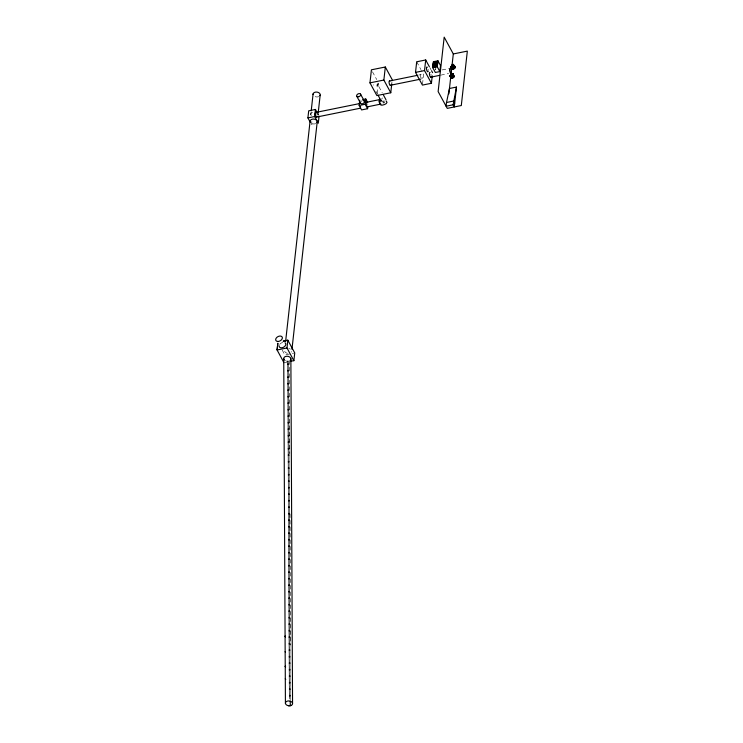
<?xml version="1.0" encoding="UTF-8"?>
<svg xmlns="http://www.w3.org/2000/svg" width="743" height="743" viewBox="0 0 743 743"><rect width="100%" height="100%" fill="white"/><g stroke="black" fill="none" stroke-linecap="round" stroke-linejoin="round"><path stroke-width="0.56" stroke-dasharray="3.71 2.79" d="M285.052 362.491L287.188 362.055L286.77 360.912L287.68 361.089L286.752 361.014A3.594 2.443 6.3 0 1 285.052 360.466M310.88 113.855L311.122 111.645M311.874 121.536L311.54 124.555L314.93 123.877M290.234 698.791L288.59 361.061L287.699 360.987M318.199 112.834L317.958 115.044A3.594 2.443 6.3 0 0 317.753 113.781M377.119 93.395L378.326 82.529M391.737 84.061L391.979 81.888M422.544 84.033L423.603 74.504L421.476 70.585M435.686 69.471L436.02 66.471M373.237 85.194L373.515 84.73M377.695 85.445L376.812 86.142L377.407 83.94L382.218 92.791M381.679 98.596L382.738 97.927M442.113 69.935L448.818 68.579M418.69 75.08L420.947 74.625M440.822 75.127L448.642 73.548M381.317 101.745L385.626 100.872L382.756 101.039M285.953 354.717L293.652 353.157M288.59 361.061L290.169 699.86M429.946 67.789L431.005 69.749M416.693 61.79L420.947 69.61M372.484 71.774L376.729 79.594M375.902 91.259L377.453 94.12M317.521 113.27L318.561 115.184M310.249 113.688L311.289 115.592M282.201 350.055L284.848 354.94M289.287 698.791L287.68 361.163M289.315 360.736L289.77 453.583M290.067 513.933L290.699 645.082M287.68 361.089L289.324 698.884M430.894 74.059A2.415 0.762 78.6 0 1 431.135 75.284M428.107 69.266A2.415 0.762 78.6 0 1 428.2 69.888M435.714 68.96A2.415 0.762 78.6 0 1 435.612 69.87M420.993 77.941A2.183 0.687 78.6 0 1 420.779 74.727A2.183 0.687 78.6 0 1 422.043 76.659A2.183 0.687 78.6 0 1 421.606 78.869M377.973 82.956A2.405 0.752 78.6 0 1 377.593 85.436A2.405 0.752 78.6 0 1 376.385 82.584M367.766 104.41A2.331 0.734 78.6 0 1 367.859 105.004M361.154 101.392A2.173 1.449 -28.5 0 1 362.11 100.788M316.759 114.663A2.34 0.734 78.6 0 1 316.852 115.267M315.756 123.617A3.594 2.443 6.3 0 1 311.391 123.282M311.066 115.128A3.594 2.443 6.3 0 1 314.038 111.998M291.711 351.532A3.594 2.443 6.3 0 1 291.442 352.126M287.606 353.324A3.594 2.443 6.3 0 1 284.634 350.343M288.73 348.551A3.594 2.443 6.3 0 1 290.429 349.164M318.738 96.618A3.594 2.443 6.3 0 1 313.732 95.773M279.712 344.38A3.604 2.396 -28.5 0 1 282.758 342.477"/><path stroke-width="1.11" d="M452.283 66.638L452.348 65.579C452.543 68.839 451.512 62.533 453.016 67.074M452.394 65.737C452.812 64.409 452.264 67.845 452.032 65.263M452.115 65.997L452.208 65.43L452.329 66.536M453.184 66.712C451.465 62.83 453.62 66.508 452.701 66.721M452.793 74.997L452.691 74.04L453.992 76.835L453.509 77.495L451.512 78.089L450.193 76.529L450.509 76.863M451.503 67.836C450.267 64.251 454.196 65.254 452.496 66.183M452.728 74.226L452.84 75.089L453.081 74.486M290.244 701.113L290.272 705.757L288.423 705.711A3.604 2.443 6.3 0 1 285.591 702.386A3.604 2.443 6.3 0 1 290.727 701.346A3.604 2.443 6.3 0 1 291.776 705.098L290.197 705.664L291.089 705.497M285.572 667.056L285.247 666.127L285.563 666.945M309.989 121.703L307.918 117.886L308.698 110.828L315.45 109.462L317.001 112.323M285.656 341.121L310.11 120.914M311.243 110.531L313.091 93.915M290.597 361.191L293.884 360.699L286.984 347.984L287.847 340.22L283.445 341.111M319.072 116.131L318.292 123.189L314.67 116.521L315.45 109.462M318.199 112.834L320.168 95.104M291.971 349.229L317.187 122.103M293.884 360.699L294.748 352.934L287.847 340.22L283.12 341.186M285.247 666.443L285.414 703.426M285.628 679.492L285.331 678.647L285.646 679.353M367.785 106.946L367.581 108.71L361.581 109.927L359.166 105.478L359.751 100.184M367.581 108.71L365.166 104.261L365.76 98.968L362.751 99.571M391.737 84.061L390.772 92.764L376.877 95.578L369.968 82.863L371.416 69.814L385.32 67L392.22 79.715M386.146 100.937C389.351 103.379 382.747 105.58 380.936 105.144L379.209 101.967L379.589 98.568M390.772 92.764L383.871 80.049L385.32 67M432.25 75.851L431.423 83.272L422.423 85.092L415.523 72.377L416.693 61.79L425.702 59.969L429.417 66.814M431.423 83.272L424.522 70.557L425.702 59.969M432.77 67.697L433.429 61.697L437.933 60.787L440.525 65.56L439.856 71.56L435.352 72.47L432.77 67.697L437.265 66.786L437.933 60.787M446.506 102.488L446.088 106.212L453.109 104.791L456.49 87.061L449.478 88.482L446.506 102.488L453.518 101.067L454.697 103.231M448.874 93.869L453.304 53.951L444.184 37.15L438.138 91.565L447.267 108.376L461.301 105.534L467.338 51.109L453.304 53.951M451.307 74.319C452.775 79.102 449.617 71.077 452.227 75.377M452.143 65.821L452.329 64.929L452.413 65.96M452.236 65.384L451.205 66.629M453.388 66.833L452.524 65.152L453.081 65.848L453.165 64.827L452.896 66.842L452.487 64.725L453.471 66.536L452.812 65.124M452.663 65.365L452.459 65.3M452.561 73.975L452.766 73.789M456.49 87.061L454.279 106.955L453.109 104.791M290.578 361.367L290.169 360.541M452.719 67.019L452.06 65.486M452.784 66.721L452.691 64.78L452.45 66.759L452.561 65.365M453.137 66.22L452.719 65.338M453.648 65.718L453.081 64.613M453.314 75.117L452.645 73.659M452.756 66.619L452.533 65.523C451.085 64.864 453.499 66.963 452.589 65.904M452.877 66.146L452.812 65.282M451.484 75.693L451.79 74.997M452.543 66.053L453.202 66.034L453.193 64.232L453.295 64.994M452.812 74.337L451.465 74.337L451.53 75.108L451.28 74.021L451.4 74.616M450.722 74.969L450.648 74.839A1.737 1.152 -28.5 0 0 451.205 76.863A1.737 1.152 -28.5 0 0 453.36 74.904A1.737 1.152 -28.5 0 0 450.713 74.885L450.212 75.656L451.029 74.551L451.057 75.257L451.568 75.043L451.558 73.882L451.54 75.591M452.506 69.062L451.763 67.854L453.546 67.622L454.456 65.83C457.391 68.189 450.778 70.771 452.106 67.427M450.267 76.64L450.137 75.535M450.964 77.746L450.917 76.808M454.475 66.164L452.608 67.864L453.304 69.062M453.481 75.201L452.496 76.548L451.168 76.947L451.893 78.145M453.992 76.835L453.518 74.987M452.58 66.694L452.255 66.387M452.896 65.839L452.886 66.238M451.177 75.154L451.976 74.746M451.066 74.727L452.413 74.281M452.636 65.514L452.366 66.582M452.719 74.672L453.063 74.226M453.341 65.115L453.379 65.226M379.209 101.967L381.698 100.119M453.035 74.356L452.821 73.548L452.942 74.365M452.784 66.081L452.905 65.588L452.301 66.09M367.506 106.816L380.806 104.085M451.66 75.062L451.995 74.959M433.364 62.328L437.868 61.418M433.336 62.607L437.831 61.697M433.271 63.192L437.766 62.282M433.234 63.489L437.738 62.579M433.188 63.898L437.692 62.988M433.15 64.223L437.655 63.313M433.123 64.511L437.618 63.601M433.085 64.836L437.59 63.926M433.03 65.365L437.525 64.455M432.993 65.69L437.488 64.78M432.928 66.257L437.432 65.347M432.881 66.694L437.376 65.783M432.825 67.195L437.321 66.285M415.523 72.377L424.522 70.557M369.968 82.863L383.871 80.049M389.434 81.006L417.566 75.312M390.289 85.296L420.668 79.139M430.764 77.17L439.698 75.359M315.58 112.481L359.463 103.602M366.596 102.246L379.812 99.571M359.166 105.478L365.166 104.261M307.918 117.886L314.67 116.521M383.137 102.766L384.298 102.534M316.49 117.088L360.374 108.199M286.984 347.984L277.083 349.99L283.984 362.705M452.905 65.161L453.406 65.245L453.249 64.632L453.416 65.226M452.06 65.774L452.125 64.882L452.246 65.356M288.423 705.711L289.352 705.85M452.236 68.022L451.187 67.492L451.958 68.709M450.982 74.356L451.252 74.616M453.75 65.17L454.382 65.663M450.843 77.012L450.434 76.752L451.196 77.959M451.735 74.523L451.512 75.507M454.512 65.951L454.075 65.31L455.078 67.455M455.06 67.13L454.382 66.508L454.985 67.799M453.388 74.699L454.084 76.492M453.704 75.684L454.066 76.167M451.057 67.195L451.837 68.43M450.063 76.232L450.843 77.467M451.428 67.715L452.19 68.923M451.038 66.861L451.818 68.115M450.044 75.897L450.825 77.151M451.512 78.089L450.769 76.891L452.933 76.38L453.462 74.867M451.131 66.498L451.902 67.771M452.162 67.91L452.886 69.108M451.614 76.9L452.311 78.099M453.054 67.724L453.732 68.932M452.06 76.761L452.738 77.969M437.265 66.786L439.856 71.56M433.429 61.697L436.02 66.471M431.544 70.724L432.602 72.675M383.286 94.751L385.951 99.673M377.973 95.076L381.085 100.797M365.76 98.968L367.692 102.525M360.504 94.082L364.302 101.067M356.826 96.376L360.615 103.37M285.08 636.045L285.414 636.927L285.089 636.314M285.163 651.555L285.312 652.113M453.49 67.511L454.14 68.727M452.496 76.548L453.146 77.764M453.871 67.223L454.502 68.458M452.877 76.26L453.509 77.495M454.168 66.889L454.79 68.142M453.174 75.925L453.797 77.17M452.357 74.151L453.016 75.498M454.326 65.533L454.93 66.861M452.738 73.966L452.617 73.492L452.747 74.012M452.264 65.542L452.357 66.303M452.933 66.526L452.896 65.365L452.961 66.294M452.533 65.523L452.571 66.257M453.211 65.338L453.146 66.378M290.875 358.655L292.556 703.342M283.742 358.748L285.228 666.332M431.07 76.789A2.415 0.762 78.6 0 1 429.603 75.229A2.415 0.762 78.6 0 1 430.03 72.47M428.219 70.984A2.415 0.762 78.6 0 1 427.234 71.291A2.415 0.762 78.6 0 1 426.473 68.133A2.415 0.762 78.6 0 1 427.318 67.279M433.977 67.381A2.415 0.762 78.6 0 1 434.358 65.505A2.415 0.762 78.6 0 1 435.426 67.149M390.446 85.194A2.183 0.687 78.6 0 1 389.137 82.984A2.183 0.687 78.6 0 1 389.834 81.238M380.713 104.141A2.331 0.734 78.6 0 1 379.487 101.68A2.331 0.734 78.6 0 1 380.007 99.618M367.674 106.704A2.331 0.734 78.6 0 1 366.234 104.057A2.331 0.734 78.6 0 1 367.237 102.831M363.16 100.584A2.173 1.449 -28.5 0 1 364.367 102.237A2.173 1.449 -28.5 0 1 361.767 103.862A2.173 1.449 -28.5 0 1 360.55 102.209M360.643 106.927A2.34 0.734 78.6 0 1 360.466 106.379M316.871 116.326A2.34 0.734 78.6 0 1 315.849 116.493A2.34 0.734 78.6 0 1 315.199 113.242A2.34 0.734 78.6 0 1 316.221 113.075M315.877 112.304A3.594 2.443 6.3 0 1 316.676 112.685M310.305 122.186A3.594 2.443 6.3 0 1 313.741 119.066A3.594 2.443 6.3 0 1 316.917 122.697M313.072 94.556A3.594 2.443 6.3 0 1 317.196 92.123A3.594 2.443 6.3 0 1 319.899 95.698M285.043 342.764A3.604 2.396 -28.5 0 1 283.482 347.278A3.604 2.396 -28.5 0 1 279.108 345.783M284.411 359.965A3.594 2.443 6.3 0 1 286.937 356.241A3.594 2.443 6.3 0 1 290.578 359.891M451.744 75.182L451.735 75.229M277.826 343.331L277.083 349.99L277.826 343.35M451.419 74.393L451.354 75.219L451.335 74.421M451.855 74.699L451.763 73.938L451.837 74.662M449.524 69.647A2.415 0.762 78.6 0 0 450.88 73.093A2.415 0.762 78.6 0 0 450.825 69.424A2.415 0.762 78.6 0 0 449.524 69.647M357.968 96.869A2.173 1.449 -28.5 0 0 360.671 94.417A2.173 1.449 -28.5 0 0 357.355 94.398A2.173 1.449 -28.5 0 0 357.968 96.869M277.863 341.464A3.604 2.396 -28.5 0 0 282.331 337.415A3.604 2.396 -28.5 0 0 276.851 337.368A3.604 2.396 -28.5 0 0 277.863 341.464M451.307 77.049A1.737 1.152 -28.5 0 0 453.471 75.089A1.737 1.152 -28.5 0 0 450.815 75.071A1.737 1.152 -28.5 0 0 451.307 77.049M452.199 67.827A1.737 1.152 -28.5 0 0 454.354 65.867A1.737 1.152 -28.5 0 0 451.707 65.848A1.737 1.152 -28.5 0 0 452.199 67.827M452.301 68.012A1.737 1.152 -28.5 0 0 454.465 66.062A1.737 1.152 -28.5 0 0 451.809 66.034A1.737 1.152 -28.5 0 0 452.301 68.012"/></g></svg>
